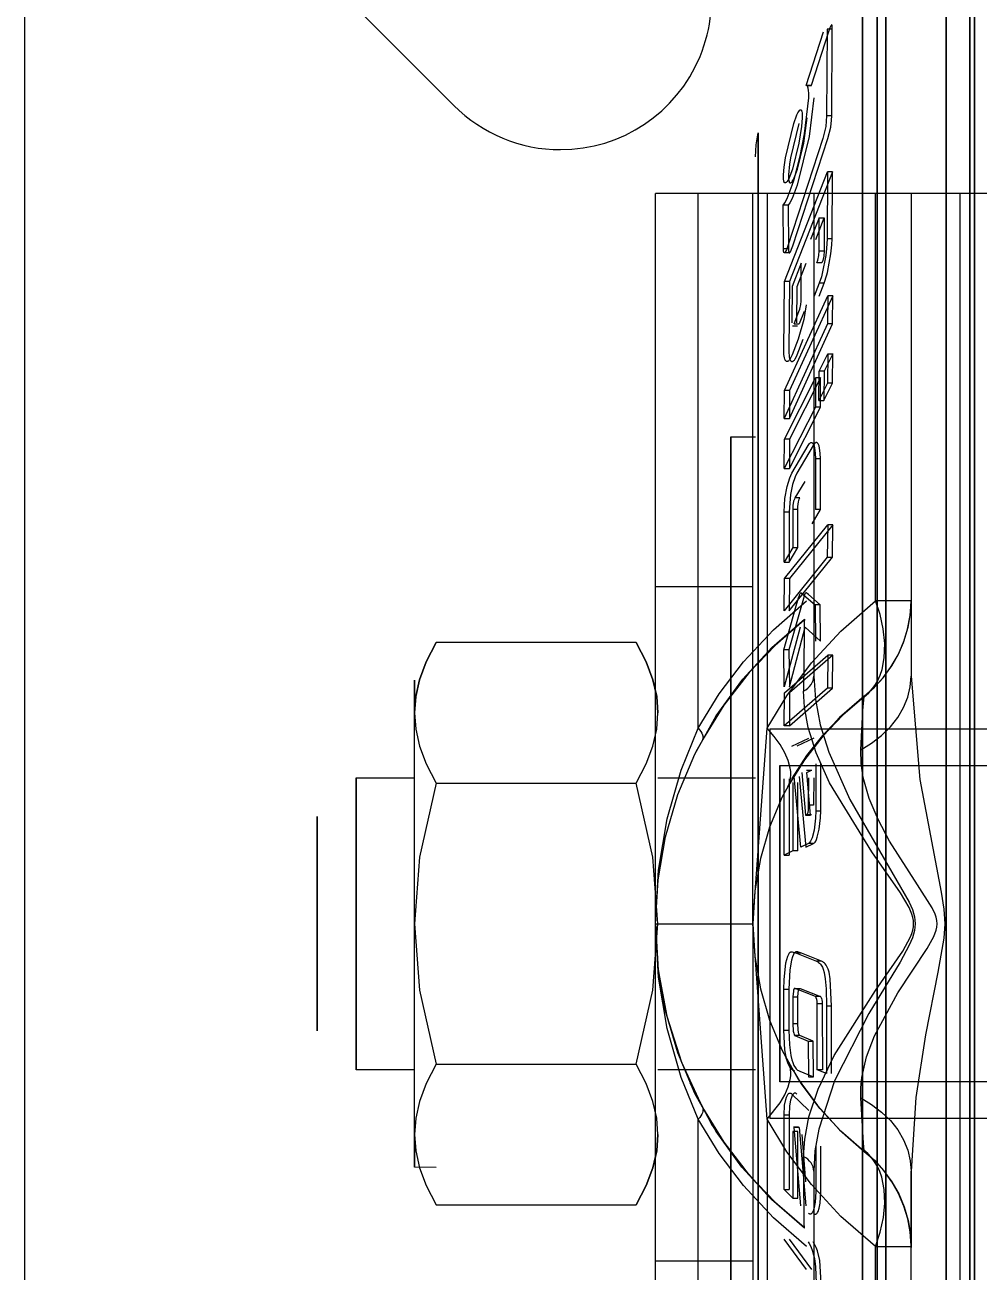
# Model space of a CAD drawing. Header units: millimetres. Extents: x 10366 to 13995, y 24552 to 29685.
# Drawn here: x 13129.18 to 13149.36, y 27319.88 to 27346.26 of the extents above; entities that cross this region are included whole.
import ezdxf

# ---------------------------------------------------------------- set-up
doc = ezdxf.new("R2010")
doc.units = ezdxf.units.MM
doc.header["$LTSCALE"] = 3
doc.layers.add('DomyÅ›lny', color=7, linetype='Continuous')

msp = doc.modelspace()

# ---------------------------------------------------------------- linework, layer by layer
at = {"layer": 'DomyÅ›lny'}
for p, q in [((13129.177, 27300.476), (13129.177, 27354.028)), ((13133.098, 27349.711), (13138.248, 27344.562)), ((13146.252, 27346.172), (13146.146, 27346.172)), ((13145.805, 27344.983), (13145.699, 27344.983)), ((13145.706, 27344.983), (13145.812, 27344.983)), ((13146.24, 27344.339), (13146.133, 27344.339)), ((13146.26, 27343.154), (13146.154, 27343.154)), ((13142.513, 27327.252), (13142.513, 27342.7)), ((13143.418, 27331.388), (13143.418, 27342.7)), ((13145.71, 27342.7), (13143.418, 27342.7)), ((13144.573, 27327.252), (13144.573, 27342.7)), ((13144.875, 27342.7), (13144.875, 27331.388)), ((13145.86, 27342.7), (13145.86, 27332.486)), ((13147.166, 27334.079), (13147.166, 27342.7)), ((13147.92, 27342.7), (13147.92, 27332.486)), ((13149.774, 27342.7), (13148.95, 27342.7)), ((13148.95, 27342.7), (13148.95, 27311.804)), ((13145.318, 27342.451), (13145.212, 27342.451)), ((13145.976, 27342.183), (13145.795, 27341.725)), ((13145.901, 27341.725), (13146.082, 27342.183)), ((13145.976, 27342.183), (13146.082, 27342.183)), ((13145.218, 27341.538), (13145.325, 27341.538)), ((13146.248, 27341.741), (13146.142, 27341.741)), ((13145.345, 27341.445), (13145.239, 27341.445)), ((13146.034, 27341.233), (13145.927, 27341.233)), ((13145.972, 27341.486), (13146.079, 27341.486)), ((13145.597, 27341.223), (13145.403, 27340.732)), ((13145.51, 27340.732), (13145.703, 27341.223)), ((13145.346, 27340.834), (13145.24, 27340.834)), ((13145.978, 27340.804), (13145.868, 27340.526)), ((13145.974, 27340.526), (13146.084, 27340.804)), ((13146.084, 27340.804), (13145.978, 27340.804)), ((13146.262, 27340.537), (13146.156, 27340.537)), ((13145.446, 27339.945), (13145.548, 27340.205)), ((13145.655, 27340.205), (13145.552, 27339.945)), ((13146.154, 27339.942), (13145.238, 27337.937)), ((13145.344, 27337.937), (13146.26, 27339.942)), ((13145.446, 27339.945), (13145.552, 27339.945)), ((13146.26, 27339.942), (13146.154, 27339.942)), ((13145.519, 27339.892), (13145.413, 27339.892)), ((13145.532, 27339.616), (13145.402, 27339.287)), ((13145.508, 27339.287), (13145.638, 27339.616)), ((13145.973, 27338.944), (13146.156, 27339.305)), ((13146.262, 27339.305), (13146.079, 27338.944)), ((13146.156, 27339.305), (13146.262, 27339.305)), ((13146.079, 27338.944), (13145.973, 27338.944)), ((13146.006, 27338.8), (13145.899, 27338.8)), ((13146.154, 27338.684), (13145.97, 27338.323)), ((13146.076, 27338.323), (13146.26, 27338.684)), ((13146.26, 27338.684), (13146.154, 27338.684)), ((13145.346, 27338.532), (13145.24, 27338.532)), ((13145.897, 27338.179), (13145.237, 27336.881)), ((13145.344, 27336.881), (13146.003, 27338.179)), ((13146.003, 27338.179), (13145.897, 27338.179)), ((13145.97, 27338.323), (13146.076, 27338.323)), ((13145.238, 27337.937), (13145.344, 27337.937)), ((13144.11, 27337.551), (13144.625, 27337.551)), ((13145.346, 27337.502), (13145.24, 27337.502)), ((13146.001, 27337.084), (13145.894, 27337.084)), ((13145.237, 27336.881), (13145.344, 27336.881)), ((13145.669, 27336.607), (13145.463, 27336.258)), ((13145.569, 27336.258), (13145.463, 27336.258)), ((13145.234, 27335.968), (13145.34, 27335.968)), ((13145.523, 27336.016), (13145.417, 27336.016)), ((13145.824, 27335.713), (13146.002, 27336.015)), ((13146.002, 27336.015), (13145.896, 27336.015)), ((13146.261, 27335.688), (13146.155, 27335.688)), ((13145.42, 27335.21), (13145.236, 27334.899)), ((13145.342, 27334.899), (13145.526, 27335.21)), ((13145.42, 27335.21), (13145.526, 27335.21)), ((13146.147, 27335.007), (13146.254, 27335.007)), ((13145.236, 27334.899), (13145.342, 27334.899)), ((13142.513, 27334.387), (13144.573, 27334.387)), ((13145.346, 27334.553), (13145.24, 27334.553)), ((13145.996, 27333.997), (13145.889, 27333.997)), ((13142.105, 27333.198), (13137.876, 27333.198)), ((13145.336, 27333.047), (13145.23, 27333.047)), ((13146.262, 27332.935), (13146.156, 27332.935)), ((13146.154, 27332.235), (13145.238, 27331.439)), ((13145.344, 27331.439), (13146.26, 27332.235)), ((13146.26, 27332.235), (13146.154, 27332.235)), ((13144.934, 27331.372), (13175.211, 27331.372)), ((13145.344, 27331.439), (13145.238, 27331.439)), ((13145.14, 27330.599), (13175.005, 27330.599)), ((13145.709, 27330.501), (13145.815, 27330.501)), ((13145.715, 27330.502), (13145.821, 27330.502)), ((13145.715, 27330.453), (13145.815, 27330.501)), ((13136.18, 27330.342), (13137.416, 27330.342)), ((13137.876, 27330.225), (13142.105, 27330.225)), ((13142.565, 27330.342), (13144.625, 27330.342)), ((13145.858, 27329.759), (13145.751, 27329.759)), ((13145.902, 27329.643), (13146.008, 27329.643)), ((13145.689, 27329.547), (13145.795, 27329.547)), ((13145.811, 27329.555), (13145.705, 27329.555)), ((13145.747, 27328.95), (13145.587, 27328.873)), ((13145.693, 27328.873), (13145.853, 27328.95)), ((13145.853, 27328.95), (13145.747, 27328.95)), ((13145.42, 27328.794), (13145.234, 27328.704)), ((13145.234, 27328.704), (13145.34, 27328.704)), ((13145.527, 27328.794), (13145.42, 27328.794)), ((13142.513, 27311.804), (13142.513, 27327.252)), ((13142.513, 27327.252), (13144.573, 27327.252)), ((13144.573, 27327.252), (13144.573, 27311.804)), ((13145.6, 27326.631), (13145.494, 27326.631)), ((13146.022, 27326.461), (13145.916, 27326.461)), ((13145.228, 27325.867), (13145.335, 27325.867)), ((13145.421, 27325.708), (13145.527, 27325.708)), ((13145.459, 27325.885), (13145.565, 27325.885)), ((13145.465, 27325.884), (13145.571, 27325.884)), ((13146.004, 27325.71), (13145.897, 27325.71)), ((13146.04, 27325.558), (13145.934, 27325.558)), ((13146.234, 27325.509), (13146.128, 27325.509)), ((13145.419, 27325.14), (13145.526, 27325.14)), ((13145.227, 27324.998), (13145.333, 27324.998)), ((13145.566, 27324.885), (13145.46, 27324.885)), ((13145.46, 27324.885), (13145.744, 27324.77)), ((13145.85, 27324.77), (13145.566, 27324.885)), ((13145.744, 27324.77), (13145.85, 27324.77)), ((13137.416, 27324.163), (13136.18, 27324.163)), ((13137.876, 27324.279), (13142.105, 27324.279)), ((13144.625, 27324.163), (13142.565, 27324.163)), ((13146.129, 27324.084), (13145.936, 27324.162)), ((13146.042, 27324.162), (13145.936, 27324.162)), ((13175.005, 27323.905), (13145.14, 27323.905)), ((13145.75, 27324.015), (13145.856, 27324.015)), ((13143.418, 27311.804), (13143.418, 27323.117)), ((13144.875, 27323.117), (13144.875, 27311.804)), ((13175.211, 27323.133), (13144.934, 27323.133)), ((13145.338, 27323.201), (13145.232, 27323.201)), ((13145.523, 27322.858), (13145.417, 27322.858)), ((13145.537, 27322.947), (13145.431, 27322.947)), ((13145.55, 27322.944), (13145.444, 27322.944)), ((13137.876, 27322.095), (13137.415, 27322.103)), ((13145.86, 27322.019), (13145.86, 27311.804)), ((13147.92, 27311.804), (13147.92, 27322.019)), ((13145.42, 27321.447), (13145.233, 27321.628)), ((13145.233, 27321.628), (13145.34, 27321.628)), ((13145.42, 27321.447), (13145.526, 27321.447)), ((13137.876, 27321.306), (13142.105, 27321.306)), ((13145.704, 27319.941), (13145.237, 27320.58)), ((13145.343, 27320.58), (13145.81, 27319.941)), ((13147.166, 27311.804), (13147.166, 27320.425)), ((13144.573, 27320.117), (13142.513, 27320.117))]:
    msp.add_line(p, q, dxfattribs=at)
for points in [[(13147.199, 27327.252, 0), (13147.199, 27359.536, 0), (13147.199, 27327.252, 0), (13147.199, 27294.968, 0)], [(13147.199, 27327.252, 0), (13147.199, 27355.494, 0), (13147.199, 27327.252, 0), (13147.199, 27299.01, 0)], [(13148.663, 27327.252, 0), (13148.663, 27300.553, 0), (13148.663, 27327.252, 0), (13148.663, 27353.952, 0)], [(13149.161, 27327.252, 0), (13149.161, 27300.579, 0), (13149.161, 27327.252, 0), (13149.161, 27353.926, 0)], [(13149.259, 27327.252, 0), (13149.259, 27353.823, 0), (13149.259, 27327.252, 0), (13149.259, 27300.682, 0)], [(13147.387, 27327.252, 0), (13147.387, 27352.999, 0), (13147.387, 27327.252, 0), (13147.387, 27301.506, 0)], [(13149.259, 27327.252, 0), (13149.259, 27301.403, 0), (13149.259, 27327.252, 0), (13149.259, 27353.101, 0)], [(13146.888, 27327.252, 0), (13146.888, 27352.611, 0), (13146.888, 27327.252, 0), (13146.888, 27301.894, 0)], [(13144.688, 27327.252, 0), (13144.688, 27343.98, 0), (13144.688, 27327.252, 0), (13144.688, 27310.524, 0)], [(13144.11, 27327.252, 0), (13144.11, 27337.551, 0), (13144.11, 27327.252, 0), (13144.11, 27316.954, 0)], [(13137.416, 27331.712, 0), (13137.416, 27332.401, 0)], [(13145.14, 27327.252, 0), (13145.14, 27323.905, 0), (13145.14, 27327.252, 0), (13145.14, 27330.599, 0)], [(13136.18, 27324.163, 0), (13136.18, 27324.163, 0), (13136.18, 27324.163, 0), (13136.18, 27324.163, 0), (13136.18, 27324.163, 0), (13136.18, 27324.163, 0), (13136.18, 27324.163, 0), (13136.18, 27324.163, 0), (13136.18, 27324.163, 0), (13136.18, 27324.163, 0), (13136.18, 27324.164, 0), (13136.18, 27324.168, 0), (13136.18, 27324.184, 0), (13136.18, 27324.253, 0), (13136.18, 27324.544, 0), (13136.18, 27329.875, 0), (13136.18, 27330.328, 0), (13136.18, 27330.339, 0), (13136.18, 27330.341, 0), (13136.18, 27330.342, 0), (13136.18, 27330.342, 0), (13136.18, 27330.342, 0), (13136.18, 27330.342, 0), (13136.18, 27330.342, 0), (13136.18, 27330.342, 0), (13136.18, 27330.342, 0), (13136.18, 27330.342, 0), (13136.18, 27330.342, 0), (13136.18, 27330.342, 0), (13136.18, 27330.342, 0), (13136.18, 27330.342, 0), (13136.18, 27330.341, 0), (13136.18, 27330.34, 0), (13136.18, 27330.336, 0), (13136.18, 27330.32, 0), (13136.18, 27330.252, 0), (13136.18, 27329.961, 0)], [(13135.356, 27329.518, 0), (13135.356, 27329.518, 0), (13135.356, 27329.518, 0), (13135.356, 27329.518, 0), (13135.356, 27329.518, 0), (13135.356, 27329.518, 0), (13135.356, 27329.518, 0), (13135.356, 27329.518, 0), (13135.356, 27329.518, 0), (13135.356, 27329.518, 0), (13135.356, 27329.517, 0), (13135.356, 27329.514, 0), (13135.356, 27329.502, 0), (13135.356, 27329.452, 0), (13135.356, 27329.239, 0), (13135.356, 27325.329, 0), (13135.356, 27324.997, 0), (13135.356, 27324.989, 0), (13135.356, 27324.987, 0), (13135.356, 27324.987, 0), (13135.356, 27324.987, 0), (13135.356, 27324.987, 0), (13135.356, 27324.987, 0), (13135.356, 27324.987, 0), (13135.356, 27324.987, 0), (13135.356, 27324.987, 0), (13135.356, 27324.987, 0), (13135.356, 27324.987, 0), (13135.356, 27324.987, 0), (13135.356, 27324.987, 0), (13135.356, 27324.987, 0), (13135.356, 27324.987, 0), (13135.356, 27324.988, 0), (13135.356, 27324.99, 0), (13135.356, 27325.002, 0), (13135.356, 27325.053, 0), (13135.356, 27325.266, 0)], [(13137.416, 27322.793, 0), (13137.416, 27322.103, 0)]]:
    msp.add_polyline3d(points, close=True, dxfattribs=at)
for points in [[(13146.252, 27346.172, 0), (13146.252, 27346.234, 0), (13146.25, 27346.245, 0), (13146.248, 27346.254, 0), (13146.247, 27346.258, 0), (13146.245, 27346.261, 0), (13146.245, 27346.262, 0), (13146.244, 27346.263, 0), (13146.243, 27346.263, 0), (13146.243, 27346.263, 0), (13146.242, 27346.264, 0), (13146.241, 27346.264, 0), (13146.241, 27346.264, 0), (13146.24, 27346.264, 0), (13146.239, 27346.264, 0), (13146.239, 27346.264, 0), (13146.238, 27346.264, 0), (13146.237, 27346.263, 0), (13146.237, 27346.263, 0), (13146.235, 27346.262, 0), (13146.233, 27346.26, 0), (13146.23, 27346.255, 0), (13146.222, 27346.242, 0), (13146.204, 27346.202, 0), (13146.175, 27346.119, 0)], [(13145.699, 27344.983, 0), (13146.068, 27346.119, 0)], [(13146.175, 27346.119, 0), (13145.805, 27344.983, 0)], [(13146.146, 27346.172, 0), (13146.133, 27344.339, 0)], [(13146.24, 27344.339, 0), (13146.252, 27346.172, 0)], [(13145.753, 27344.72, 0), (13145.753, 27344.823, 0), (13145.75, 27344.878, 0), (13145.743, 27344.927, 0), (13145.738, 27344.947, 0), (13145.732, 27344.961, 0), (13145.73, 27344.967, 0), (13145.727, 27344.971, 0), (13145.724, 27344.975, 0), (13145.721, 27344.978, 0), (13145.718, 27344.98, 0), (13145.715, 27344.981, 0), (13145.712, 27344.982, 0), (13145.709, 27344.983, 0), (13145.706, 27344.983, 0), (13145.699, 27344.983, 0)], [(13145.407, 27342.875, 0), (13145.445, 27342.995, 0), (13145.574, 27343.488, 0), (13145.668, 27343.963, 0), (13145.753, 27344.72, 0)], [(13145.86, 27344.72, 0), (13145.764, 27343.905, 0), (13145.513, 27342.875, 0)], [(13145.436, 27344.179, 0), (13145.503, 27344.361, 0), (13145.524, 27344.405, 0), (13145.543, 27344.436, 0), (13145.559, 27344.456, 0), (13145.566, 27344.463, 0), (13145.569, 27344.465, 0), (13145.572, 27344.467, 0), (13145.575, 27344.468, 0), (13145.578, 27344.469, 0), (13145.581, 27344.47, 0), (13145.583, 27344.47, 0), (13145.586, 27344.47, 0), (13145.588, 27344.469, 0), (13145.59, 27344.468, 0), (13145.592, 27344.467, 0), (13145.594, 27344.466, 0), (13145.595, 27344.464, 0), (13145.598, 27344.46, 0), (13145.601, 27344.456, 0), (13145.604, 27344.448, 0), (13145.608, 27344.434, 0), (13145.613, 27344.402, 0), (13145.615, 27344.299, 0)], [(13145.222, 27343.093, 0), (13145.234, 27343.258, 0), (13145.262, 27343.454, 0), (13145.436, 27344.179, 0)], [(13145.542, 27344.179, 0), (13145.369, 27343.456, 0), (13145.348, 27343.322, 0), (13145.328, 27343.093, 0)], [(13145.615, 27344.299, 0), (13145.602, 27344.119, 0), (13145.546, 27343.763, 0), (13145.408, 27343.21, 0)], [(13145.514, 27343.21, 0), (13145.653, 27343.763, 0), (13145.721, 27344.299, 0)], [(13146.133, 27344.339, 0), (13146.115, 27344.117, 0), (13146.052, 27343.865, 0)], [(13146.158, 27343.865, 0), (13146.219, 27344.099, 0), (13146.238, 27344.253, 0), (13146.24, 27344.339, 0)], [(13144.625, 27343.471, 0), (13144.64, 27343.727, 0), (13144.688, 27343.98, 0)], [(13146.052, 27343.865, 0), (13145.311, 27341.592, 0)], [(13145.417, 27341.592, 0), (13146.158, 27343.865, 0)], [(13145.408, 27343.21, 0), (13145.356, 27343.067, 0), (13145.325, 27342.998, 0), (13145.298, 27342.954, 0), (13145.287, 27342.941, 0), (13145.279, 27342.933, 0), (13145.272, 27342.928, 0), (13145.266, 27342.924, 0), (13145.264, 27342.923, 0), (13145.261, 27342.923, 0), (13145.259, 27342.922, 0), (13145.257, 27342.922, 0), (13145.254, 27342.922, 0), (13145.252, 27342.923, 0), (13145.25, 27342.923, 0), (13145.249, 27342.924, 0), (13145.247, 27342.925, 0), (13145.245, 27342.926, 0), (13145.244, 27342.927, 0), (13145.241, 27342.931, 0), (13145.238, 27342.934, 0), (13145.234, 27342.942, 0), (13145.231, 27342.951, 0), (13145.227, 27342.968, 0), (13145.223, 27342.999, 0), (13145.222, 27343.093, 0)], [(13145.24, 27340.834, 0), (13146.154, 27343.154, 0)], [(13145.328, 27343.093, 0), (13145.329, 27343.01, 0), (13145.333, 27342.974, 0), (13145.337, 27342.954, 0), (13145.34, 27342.945, 0), (13145.343, 27342.936, 0), (13145.346, 27342.933, 0), (13145.348, 27342.929, 0), (13145.351, 27342.926, 0), (13145.353, 27342.925, 0), (13145.355, 27342.924, 0), (13145.357, 27342.923, 0), (13145.358, 27342.923, 0), (13145.361, 27342.922, 0), (13145.363, 27342.922, 0), (13145.365, 27342.922, 0), (13145.367, 27342.923, 0), (13145.37, 27342.923, 0), (13145.372, 27342.924, 0), (13145.378, 27342.927, 0), (13145.385, 27342.933, 0), (13145.394, 27342.941, 0), (13145.404, 27342.954, 0), (13145.431, 27342.998, 0), (13145.462, 27343.067, 0), (13145.514, 27343.21, 0)], [(13146.26, 27343.154, 0), (13145.346, 27340.834, 0)], [(13146.154, 27343.154, 0), (13146.142, 27341.741, 0)], [(13146.248, 27341.741, 0), (13146.26, 27343.154, 0)], [(13145.212, 27342.451, 0), (13145.247, 27342.499, 0), (13145.299, 27342.596, 0), (13145.407, 27342.875, 0)], [(13145.513, 27342.875, 0), (13145.405, 27342.595, 0), (13145.354, 27342.499, 0), (13145.318, 27342.451, 0)], [(13143.418, 27342.7, 0), (13142.749, 27342.7, 0), (13142.572, 27342.7, 0), (13142.528, 27342.7, 0), (13142.517, 27342.7, 0), (13142.514, 27342.7, 0), (13142.514, 27342.7, 0), (13142.513, 27342.7, 0), (13142.513, 27342.7, 0), (13142.513, 27342.7, 0), (13142.513, 27342.7, 0), (13142.513, 27342.7, 0), (13142.513, 27342.7, 0), (13142.513, 27342.7, 0), (13142.513, 27342.7, 0), (13142.513, 27342.7, 0), (13142.513, 27342.7, 0), (13142.513, 27342.7, 0), (13142.513, 27342.7, 0)], [(13145.86, 27342.7, 0), (13145.86, 27342.7, 0), (13145.86, 27342.7, 0), (13145.86, 27342.7, 0), (13145.86, 27342.7, 0), (13145.86, 27342.7, 0), (13145.86, 27342.7, 0), (13145.86, 27342.7, 0), (13145.86, 27342.7, 0), (13145.86, 27342.7, 0), (13145.86, 27342.7, 0), (13145.86, 27342.7, 0), (13145.86, 27342.7, 0), (13145.859, 27342.7, 0), (13145.856, 27342.7, 0), (13145.844, 27342.7, 0), (13145.71, 27342.7, 0)], [(13148.95, 27342.7, 0), (13145.86, 27342.7, 0)], [(13145.218, 27341.538, 0), (13145.212, 27342.451, 0)], [(13145.318, 27342.451, 0), (13145.325, 27341.538, 0)], [(13145.972, 27341.486, 0), (13145.976, 27342.183, 0)], [(13146.082, 27342.183, 0), (13146.079, 27341.486, 0)], [(13145.311, 27341.592, 0), (13145.281, 27341.509, 0), (13145.263, 27341.47, 0), (13145.258, 27341.462, 0), (13145.252, 27341.454, 0), (13145.249, 27341.45, 0), (13145.246, 27341.448, 0), (13145.244, 27341.447, 0), (13145.243, 27341.446, 0), (13145.242, 27341.445, 0), (13145.24, 27341.445, 0), (13145.239, 27341.445, 0), (13145.238, 27341.445, 0), (13145.237, 27341.445, 0), (13145.236, 27341.445, 0), (13145.235, 27341.446, 0), (13145.234, 27341.446, 0), (13145.233, 27341.447, 0), (13145.232, 27341.449, 0), (13145.231, 27341.451, 0), (13145.228, 27341.455, 0), (13145.227, 27341.46, 0), (13145.224, 27341.471, 0), (13145.22, 27341.499, 0), (13145.218, 27341.538, 0)], [(13145.325, 27341.538, 0), (13145.329, 27341.479, 0), (13145.331, 27341.466, 0), (13145.335, 27341.455, 0), (13145.337, 27341.451, 0), (13145.338, 27341.449, 0), (13145.339, 27341.447, 0), (13145.34, 27341.447, 0), (13145.341, 27341.446, 0), (13145.342, 27341.445, 0), (13145.343, 27341.445, 0), (13145.344, 27341.445, 0), (13145.345, 27341.445, 0), (13145.346, 27341.445, 0), (13145.348, 27341.445, 0), (13145.349, 27341.446, 0), (13145.35, 27341.446, 0), (13145.352, 27341.447, 0), (13145.355, 27341.45, 0), (13145.358, 27341.453, 0), (13145.364, 27341.461, 0), (13145.373, 27341.479, 0), (13145.391, 27341.518, 0), (13145.417, 27341.592, 0)], [(13146.142, 27341.741, 0), (13146.131, 27341.535, 0), (13146.113, 27341.386, 0), (13146.04, 27341.007, 0), (13146.022, 27340.938, 0), (13145.978, 27340.804, 0)], [(13146.084, 27340.804, 0), (13146.139, 27340.978, 0), (13146.152, 27341.03, 0), (13146.224, 27341.425, 0), (13146.244, 27341.613, 0), (13146.248, 27341.741, 0)], [(13145.927, 27341.233, 0), (13145.946, 27341.288, 0), (13145.967, 27341.388, 0), (13145.972, 27341.486, 0)], [(13146.079, 27341.486, 0), (13146.071, 27341.372, 0), (13146.05, 27341.281, 0), (13146.034, 27341.233, 0)], [(13145.593, 27340.457, 0), (13145.597, 27341.223, 0)], [(13145.226, 27339.365, 0), (13145.24, 27340.834, 0)], [(13145.346, 27340.834, 0), (13145.332, 27339.365, 0)], [(13145.403, 27340.732, 0), (13145.4, 27339.965, 0)], [(13145.506, 27339.965, 0), (13145.51, 27340.732, 0)], [(13145.24, 27338.532, 0), (13146.156, 27340.537, 0)], [(13146.262, 27340.537, 0), (13145.346, 27338.532, 0)], [(13145.548, 27340.205, 0), (13145.565, 27340.254, 0), (13145.587, 27340.354, 0), (13145.593, 27340.418, 0), (13145.593, 27340.457, 0)], [(13146.156, 27340.537, 0), (13146.154, 27339.942, 0)], [(13146.26, 27339.942, 0), (13146.262, 27340.537, 0)], [(13145.697, 27340.345, 0), (13145.654, 27340.03, 0), (13145.532, 27339.616, 0)], [(13145.402, 27339.287, 0), (13145.397, 27339.275, 0), (13145.377, 27339.23, 0), (13145.348, 27339.18, 0), (13145.34, 27339.17, 0), (13145.332, 27339.162, 0), (13145.323, 27339.155, 0), (13145.318, 27339.152, 0), (13145.313, 27339.149, 0), (13145.309, 27339.147, 0), (13145.304, 27339.146, 0), (13145.299, 27339.145, 0), (13145.294, 27339.145, 0), (13145.289, 27339.146, 0), (13145.284, 27339.148, 0), (13145.279, 27339.15, 0), (13145.275, 27339.153, 0), (13145.271, 27339.156, 0), (13145.267, 27339.16, 0), (13145.259, 27339.17, 0), (13145.253, 27339.182, 0), (13145.247, 27339.194, 0), (13145.239, 27339.223, 0), (13145.229, 27339.294, 0), (13145.226, 27339.365, 0)], [(13145.332, 27339.365, 0), (13145.342, 27339.239, 0), (13145.349, 27339.208, 0), (13145.354, 27339.193, 0), (13145.36, 27339.18, 0), (13145.367, 27339.168, 0), (13145.371, 27339.163, 0), (13145.375, 27339.158, 0), (13145.379, 27339.154, 0), (13145.384, 27339.151, 0), (13145.389, 27339.148, 0), (13145.394, 27339.147, 0), (13145.399, 27339.146, 0), (13145.404, 27339.145, 0), (13145.409, 27339.146, 0), (13145.414, 27339.147, 0), (13145.419, 27339.149, 0), (13145.424, 27339.151, 0), (13145.433, 27339.158, 0), (13145.442, 27339.166, 0), (13145.45, 27339.175, 0), (13145.466, 27339.199, 0), (13145.494, 27339.253, 0), (13145.508, 27339.287, 0)], [(13146.156, 27339.305, 0), (13146.154, 27338.684, 0)], [(13146.26, 27338.684, 0), (13146.262, 27339.305, 0)], [(13145.97, 27338.323, 0), (13145.973, 27338.944, 0)], [(13146.079, 27338.944, 0), (13146.076, 27338.323, 0)], [(13145.24, 27337.502, 0), (13145.899, 27338.8, 0)], [(13146.006, 27338.8, 0), (13145.346, 27337.502, 0)], [(13145.899, 27338.8, 0), (13145.897, 27338.179, 0)], [(13146.003, 27338.179, 0), (13146.006, 27338.8, 0)], [(13145.238, 27337.937, 0), (13145.24, 27338.532, 0)], [(13145.346, 27338.532, 0), (13145.344, 27337.937, 0)], [(13145.237, 27336.881, 0), (13145.24, 27337.502, 0)], [(13145.346, 27337.502, 0), (13145.344, 27336.881, 0)], [(13145.395, 27336.781, 0), (13145.744, 27337.371, 0)], [(13145.85, 27337.371, 0), (13145.502, 27336.781, 0)], [(13145.744, 27337.371, 0), (13145.758, 27337.392, 0), (13145.772, 27337.411, 0), (13145.78, 27337.419, 0), (13145.789, 27337.425, 0), (13145.793, 27337.428, 0), (13145.798, 27337.43, 0), (13145.803, 27337.431, 0), (13145.806, 27337.432, 0), (13145.809, 27337.432, 0), (13145.813, 27337.432, 0), (13145.817, 27337.431, 0), (13145.822, 27337.429, 0), (13145.827, 27337.427, 0), (13145.832, 27337.423, 0), (13145.837, 27337.418, 0), (13145.842, 27337.412, 0), (13145.847, 27337.404, 0), (13145.858, 27337.384, 0), (13145.866, 27337.361, 0), (13145.879, 27337.312, 0), (13145.891, 27337.207, 0), (13145.894, 27337.084, 0)], [(13146.001, 27337.084, 0), (13145.997, 27337.208, 0), (13145.985, 27337.313, 0), (13145.972, 27337.363, 0), (13145.963, 27337.386, 0), (13145.953, 27337.405, 0), (13145.947, 27337.413, 0), (13145.942, 27337.419, 0), (13145.937, 27337.424, 0), (13145.932, 27337.427, 0), (13145.927, 27337.43, 0), (13145.923, 27337.431, 0), (13145.919, 27337.432, 0), (13145.915, 27337.432, 0), (13145.912, 27337.432, 0), (13145.909, 27337.431, 0), (13145.904, 27337.43, 0), (13145.899, 27337.428, 0), (13145.895, 27337.425, 0), (13145.886, 27337.419, 0), (13145.878, 27337.411, 0), (13145.864, 27337.392, 0), (13145.85, 27337.371, 0)], [(13145.894, 27337.084, 0), (13145.896, 27336.015, 0)], [(13146.002, 27336.015, 0), (13146.001, 27337.084, 0)], [(13145.234, 27335.968, 0), (13145.252, 27336.245, 0), (13145.297, 27336.499, 0), (13145.351, 27336.686, 0), (13145.395, 27336.781, 0)], [(13145.502, 27336.781, 0), (13145.464, 27336.703, 0), (13145.414, 27336.543, 0), (13145.371, 27336.334, 0), (13145.34, 27335.968, 0)], [(13145.463, 27336.258, 0), (13145.45, 27336.233, 0), (13145.435, 27336.188, 0), (13145.42, 27336.098, 0), (13145.417, 27336.016, 0)], [(13145.523, 27336.016, 0), (13145.525, 27336.078, 0), (13145.538, 27336.175, 0), (13145.555, 27336.23, 0), (13145.569, 27336.258, 0)], [(13145.236, 27334.899, 0), (13145.234, 27335.968, 0)], [(13145.34, 27335.968, 0), (13145.342, 27334.899, 0)], [(13145.417, 27336.016, 0), (13145.42, 27335.21, 0)], [(13145.526, 27335.21, 0), (13145.523, 27336.016, 0)], [(13145.24, 27334.553, 0), (13146.155, 27335.688, 0)], [(13146.261, 27335.688, 0), (13145.346, 27334.553, 0)], [(13146.155, 27335.688, 0), (13146.147, 27335.007, 0)], [(13146.254, 27335.007, 0), (13146.261, 27335.688, 0)], [(13146.147, 27335.007, 0), (13145.232, 27333.872, 0)], [(13145.338, 27333.872, 0), (13146.254, 27335.007, 0)], [(13145.232, 27333.872, 0), (13145.24, 27334.553, 0)], [(13145.346, 27334.553, 0), (13145.338, 27333.872, 0)], [(13145.23, 27333.047, 0), (13145.476, 27333.928, 0), (13145.54, 27334.147, 0), (13145.556, 27334.198, 0), (13145.568, 27334.227, 0), (13145.576, 27334.24, 0), (13145.58, 27334.244, 0), (13145.583, 27334.247, 0), (13145.586, 27334.25, 0), (13145.587, 27334.25, 0), (13145.588, 27334.251, 0), (13145.59, 27334.251, 0), (13145.591, 27334.252, 0), (13145.592, 27334.252, 0), (13145.593, 27334.252, 0), (13145.594, 27334.252, 0), (13145.595, 27334.252, 0), (13145.596, 27334.251, 0), (13145.598, 27334.25, 0), (13145.6, 27334.249, 0), (13145.604, 27334.246, 0), (13145.889, 27333.997, 0)], [(13145.996, 27333.997, 0), (13145.751, 27334.215, 0), (13145.719, 27334.24, 0), (13145.706, 27334.25, 0), (13145.704, 27334.251, 0), (13145.703, 27334.251, 0), (13145.702, 27334.252, 0), (13145.7, 27334.252, 0), (13145.699, 27334.252, 0), (13145.698, 27334.252, 0), (13145.696, 27334.251, 0), (13145.694, 27334.251, 0), (13145.692, 27334.25, 0), (13145.691, 27334.249, 0), (13145.689, 27334.247, 0), (13145.684, 27334.243, 0), (13145.68, 27334.237, 0), (13145.675, 27334.229, 0), (13145.667, 27334.211, 0), (13145.627, 27334.08, 0), (13145.336, 27333.047, 0)], [(13143.418, 27331.388, 0), (13143.861, 27332.113, 0), (13144.374, 27332.791, 0), (13145.007, 27333.471, 0), (13145.71, 27334.079, 0)], [(13144.875, 27331.388, 0), (13145.292, 27332.075, 0), (13145.811, 27332.768, 0), (13146.435, 27333.444, 0), (13147.166, 27334.079, 0)], [(13145.86, 27334.099, 0), (13145.86, 27334.099, 0), (13145.86, 27334.099, 0), (13145.86, 27334.099, 0), (13145.86, 27334.099, 0), (13145.86, 27334.099, 0), (13145.86, 27334.099, 0), (13145.86, 27334.099, 0), (13145.86, 27334.099, 0), (13145.86, 27334.099, 0), (13145.86, 27334.099, 0), (13145.86, 27334.099, 0), (13145.86, 27334.099, 0), (13145.86, 27334.099, 0), (13145.86, 27334.099, 0), (13145.86, 27334.099, 0), (13145.86, 27334.099, 0), (13145.86, 27334.099, 0), (13145.86, 27334.098, 0), (13145.86, 27334.091, 0), (13145.86, 27334.061, 0), (13145.86, 27333.938, 0), (13145.86, 27333.428, 0), (13145.86, 27332.486, 0)], [(13145.889, 27333.997, 0), (13145.895, 27333.231, 0)], [(13146.001, 27333.231, 0), (13145.996, 27333.997, 0)], [(13146.922, 27332.044, 0), (13147.025, 27332.136, 0), (13147.104, 27332.226, 0), (13147.163, 27332.311, 0), (13147.206, 27332.386, 0), (13147.262, 27332.508, 0), (13147.304, 27332.631, 0), (13147.353, 27332.877, 0), (13147.364, 27333.183, 0), (13147.331, 27333.49, 0), (13147.263, 27333.791, 0), (13147.166, 27334.079, 0)], [(13146.927, 27332.067, 0), (13147.142, 27332.255, 0), (13147.339, 27332.47, 0), (13147.513, 27332.709, 0), (13147.659, 27332.968, 0), (13147.773, 27333.242, 0), (13147.856, 27333.526, 0), (13147.904, 27333.814, 0), (13147.92, 27334.099, 0)], [(13146.927, 27332.067, 0), (13147.14, 27332.252, 0), (13147.333, 27332.462, 0), (13147.501, 27332.691, 0), (13147.643, 27332.937, 0), (13147.758, 27333.202, 0), (13147.845, 27333.483, 0), (13147.899, 27333.77, 0), (13147.92, 27334.055, 0)], [(13147.92, 27334.079, 0), (13147.92, 27334.079, 0), (13147.92, 27334.079, 0), (13147.92, 27334.079, 0), (13147.92, 27334.079, 0), (13147.92, 27334.079, 0), (13147.92, 27334.079, 0), (13147.92, 27334.079, 0), (13147.92, 27334.079, 0), (13147.92, 27334.079, 0), (13147.92, 27334.079, 0), (13147.92, 27334.079, 0), (13147.919, 27334.079, 0), (13147.915, 27334.079, 0), (13147.899, 27334.079, 0), (13147.836, 27334.079, 0), (13147.166, 27334.079, 0)], [(13147.92, 27334.099, 0), (13147.92, 27334.099, 0), (13147.92, 27334.099, 0), (13147.92, 27334.099, 0), (13147.92, 27334.099, 0), (13147.92, 27334.099, 0), (13147.92, 27334.099, 0), (13147.92, 27334.099, 0), (13147.92, 27334.099, 0), (13147.92, 27334.099, 0), (13147.92, 27334.099, 0), (13147.92, 27334.099, 0), (13147.92, 27334.099, 0), (13147.92, 27334.099, 0), (13147.92, 27334.099, 0), (13147.92, 27334.099, 0), (13147.92, 27334.099, 0), (13147.92, 27334.099, 0), (13147.92, 27334.099, 0), (13147.92, 27334.099, 0), (13147.92, 27334.099, 0), (13147.92, 27334.099, 0), (13147.92, 27334.099, 0), (13147.92, 27334.099, 0), (13147.92, 27334.099, 0), (13147.92, 27334.099, 0), (13147.92, 27334.099, 0), (13147.92, 27334.099, 0), (13147.92, 27334.099, 0), (13147.92, 27334.099, 0), (13147.92, 27334.099, 0), (13147.92, 27334.097, 0), (13147.92, 27334.092, 0), (13147.92, 27334.067, 0), (13147.92, 27333.949, 0), (13147.92, 27333.401, 0), (13147.92, 27332.486, 0)], [(13145.662, 27320.812, 0), (13144.966, 27321.42, 0), (13144.342, 27322.105, 0), (13143.799, 27322.856, 0), (13143.345, 27323.664, 0), (13142.985, 27324.519, 0), (13142.724, 27325.41, 0), (13142.567, 27326.325, 0), (13142.514, 27327.252, 0), (13142.567, 27328.179, 0), (13142.724, 27329.094, 0), (13142.985, 27329.985, 0), (13143.345, 27330.84, 0), (13143.799, 27331.649, 0), (13144.342, 27332.4, 0), (13144.966, 27333.084, 0), (13145.662, 27333.693, 0)], [(13143.374, 27330.899, 0), (13143.825, 27331.688, 0), (13144.362, 27332.423, 0), (13144.977, 27333.095, 0), (13145.662, 27333.693, 0)], [(13145.661, 27333.672, 0), (13145.042, 27333.14, 0), (13144.497, 27332.568, 0), (13143.957, 27331.873, 0), (13143.506, 27331.141, 0)], [(13145.662, 27333.693, 0), (13145.662, 27333.693, 0), (13145.662, 27333.693, 0), (13145.662, 27333.693, 0), (13145.662, 27333.693, 0), (13145.662, 27333.693, 0), (13145.662, 27333.693, 0), (13145.662, 27333.693, 0), (13145.662, 27333.693, 0), (13145.662, 27333.693, 0), (13145.662, 27333.693, 0), (13145.662, 27333.693, 0), (13145.662, 27333.693, 0), (13145.662, 27333.693, 0), (13145.662, 27333.693, 0), (13145.662, 27333.693, 0), (13145.662, 27333.693, 0), (13145.662, 27333.693, 0), (13145.662, 27333.693, 0), (13145.662, 27333.693, 0), (13145.662, 27333.693, 0), (13145.662, 27333.693, 0), (13145.662, 27333.693, 0), (13145.662, 27333.693, 0), (13145.662, 27333.693, 0), (13145.662, 27333.693, 0), (13145.662, 27333.693, 0), (13145.662, 27333.693, 0), (13145.662, 27333.693, 0), (13145.662, 27333.692, 0), (13145.662, 27333.691, 0), (13145.662, 27333.686, 0), (13145.661, 27333.634, 0), (13145.657, 27333.378, 0), (13145.647, 27332.175, 0)], [(13145.576, 27333.528, 0), (13145.238, 27332.263, 0)], [(13145.344, 27332.263, 0), (13145.682, 27333.528, 0)], [(13145.682, 27333.528, 0), (13146.001, 27333.231, 0)], [(13137.416, 27331.712, 0), (13137.442, 27332.058, 0), (13137.524, 27332.414, 0), (13137.666, 27332.79, 0), (13137.876, 27333.198, 0)], [(13137.876, 27333.198, 0), (13137.666, 27332.79, 0), (13137.524, 27332.414, 0), (13137.442, 27332.058, 0), (13137.416, 27331.712, 0)], [(13142.105, 27333.198, 0), (13142.315, 27332.79, 0), (13142.456, 27332.414, 0), (13142.538, 27332.058, 0), (13142.565, 27331.712, 0)], [(13142.565, 27331.712, 0), (13142.538, 27332.058, 0), (13142.456, 27332.414, 0), (13142.315, 27332.79, 0), (13142.105, 27333.198, 0)], [(13145.238, 27332.263, 0), (13145.23, 27333.047, 0)], [(13145.24, 27332.139, 0), (13146.156, 27332.935, 0)], [(13145.336, 27333.047, 0), (13145.344, 27332.263, 0)], [(13146.262, 27332.935, 0), (13145.346, 27332.139, 0)], [(13146.156, 27332.935, 0), (13146.154, 27332.235, 0)], [(13146.26, 27332.235, 0), (13146.262, 27332.935, 0)], [(13145.647, 27332.175, 0), (13145.693, 27332.203, 0), (13145.735, 27332.235, 0), (13145.773, 27332.272, 0), (13145.804, 27332.311, 0), (13145.829, 27332.353, 0), (13145.847, 27332.397, 0), (13145.857, 27332.442, 0), (13145.86, 27332.486, 0)], [(13145.86, 27332.486, 0), (13145.894, 27331.994, 0), (13145.999, 27331.459, 0), (13146.179, 27330.88, 0), (13146.624, 27329.881, 0), (13147.88, 27327.705, 0), (13147.946, 27327.55, 0), (13147.99, 27327.399, 0), (13148, 27327.325, 0), (13148.003, 27327.252, 0), (13148, 27327.18, 0), (13147.989, 27327.107, 0), (13147.946, 27326.955, 0), (13147.88, 27326.8, 0), (13147.686, 27326.442, 0), (13147.028, 27325.356, 0), (13146.299, 27323.93, 0), (13145.966, 27322.908, 0), (13145.886, 27322.447, 0), (13145.86, 27322.019, 0)], [(13146.853, 27330.934, 0), (13147.083, 27331.074, 0), (13147.294, 27331.235, 0), (13147.481, 27331.416, 0), (13147.638, 27331.615, 0), (13147.762, 27331.825, 0), (13147.851, 27332.044, 0), (13147.903, 27332.266, 0), (13147.92, 27332.486, 0)], [(13147.92, 27332.486, 0), (13148.106, 27330.304, 0), (13148.556, 27327.922, 0), (13148.615, 27327.558, 0), (13148.634, 27327.252, 0), (13148.615, 27326.947, 0), (13148.486, 27326.23, 0), (13148.224, 27324.902, 0), (13148.021, 27323.578, 0), (13147.92, 27322.019, 0)], [(13146.927, 27332.067, 0), (13146.406, 27331.612, 0), (13145.94, 27331.101, 0), (13145.534, 27330.539, 0), (13145.195, 27329.935, 0), (13144.926, 27329.295, 0), (13144.731, 27328.629, 0), (13144.613, 27327.945, 0), (13144.573, 27327.252, 0), (13144.613, 27326.559, 0), (13144.731, 27325.875, 0), (13144.926, 27325.209, 0), (13145.195, 27324.57, 0), (13145.534, 27323.965, 0), (13145.94, 27323.404, 0), (13146.406, 27322.892, 0), (13146.927, 27322.437, 0)], [(13145.238, 27331.439, 0), (13145.24, 27332.139, 0)], [(13146.922, 27332.044, 0), (13146.475, 27331.661, 0), (13146.053, 27331.22, 0), (13145.663, 27330.718, 0), (13145.314, 27330.154, 0)], [(13145.346, 27332.139, 0), (13145.344, 27331.439, 0)], [(13145.4, 27330.319, 0), (13145.717, 27330.808, 0), (13146.079, 27331.266, 0), (13146.484, 27331.687, 0), (13146.927, 27332.067, 0)], [(13145.647, 27322.33, 0), (13145.669, 27322.697, 0), (13145.759, 27323.169, 0), (13145.954, 27323.755, 0), (13146.29, 27324.463, 0), (13147.166, 27325.839, 0), (13147.744, 27326.671, 0), (13147.91, 27326.977, 0), (13147.937, 27327.048, 0), (13147.956, 27327.118, 0), (13147.967, 27327.186, 0), (13147.971, 27327.252, 0), (13147.967, 27327.319, 0), (13147.956, 27327.387, 0), (13147.937, 27327.456, 0), (13147.879, 27327.596, 0), (13147.697, 27327.907, 0), (13147.09, 27328.774, 0), (13146.191, 27330.23, 0), (13145.908, 27330.868, 0), (13145.743, 27331.4, 0), (13145.666, 27331.833, 0), (13145.647, 27332.175, 0)], [(13146.853, 27330.934, 0), (13146.899, 27331.765, 0), (13146.917, 27331.99, 0), (13146.924, 27332.048, 0), (13146.926, 27332.063, 0), (13146.927, 27332.066, 0), (13146.927, 27332.067, 0), (13146.927, 27332.067, 0), (13146.927, 27332.067, 0), (13146.927, 27332.067, 0), (13146.927, 27332.067, 0), (13146.927, 27332.067, 0), (13146.927, 27332.067, 0), (13146.927, 27332.067, 0), (13146.927, 27332.067, 0), (13146.927, 27332.067, 0), (13146.927, 27332.067, 0), (13146.927, 27332.067, 0), (13146.927, 27332.067, 0), (13146.927, 27332.067, 0), (13146.927, 27332.067, 0), (13146.927, 27332.067, 0), (13146.927, 27332.067, 0), (13146.927, 27332.067, 0), (13146.927, 27332.067, 0), (13146.927, 27332.067, 0), (13146.927, 27332.067, 0), (13146.927, 27332.067, 0), (13146.927, 27332.067, 0), (13146.927, 27332.067, 0), (13146.927, 27332.067, 0)], [(13137.416, 27331.712, 0), (13137.442, 27331.365, 0), (13137.524, 27331.009, 0), (13137.666, 27330.633, 0), (13137.876, 27330.225, 0)], [(13137.416, 27327.252, 0), (13137.416, 27331.712, 0)], [(13142.105, 27330.225, 0), (13142.315, 27330.633, 0), (13142.456, 27331.009, 0), (13142.538, 27331.365, 0), (13142.565, 27331.712, 0)], [(13142.513, 27327.252, 0), (13142.577, 27328.382, 0), (13142.762, 27329.47, 0), (13143.058, 27330.502, 0), (13143.418, 27331.388, 0)], [(13143.418, 27331.388, 0), (13143.473, 27331.318, 0), (13143.493, 27331.283, 0), (13143.507, 27331.25, 0), (13143.514, 27331.227, 0), (13143.517, 27331.208, 0), (13143.518, 27331.191, 0), (13143.517, 27331.177, 0), (13143.515, 27331.165, 0), (13143.512, 27331.155, 0), (13143.509, 27331.147, 0), (13143.506, 27331.141, 0)], [(13144.573, 27327.252, 0), (13144.875, 27331.388, 0)], [(13145.314, 27330.154, 0), (13145.34, 27330.209, 0), (13145.359, 27330.269, 0), (13145.371, 27330.332, 0), (13145.376, 27330.4, 0), (13145.374, 27330.471, 0), (13145.364, 27330.545, 0), (13145.321, 27330.702, 0), (13145.248, 27330.869, 0), (13145.148, 27331.041, 0), (13145.022, 27331.215, 0), (13144.875, 27331.388, 0)], [(13144.934, 27331.372, 0), (13144.934, 27331.372, 0), (13144.934, 27331.372, 0), (13144.934, 27331.372, 0), (13144.934, 27331.372, 0), (13144.934, 27331.372, 0), (13144.934, 27331.372, 0), (13144.934, 27331.372, 0), (13144.934, 27331.372, 0), (13144.934, 27331.372, 0), (13144.934, 27331.371, 0), (13144.934, 27331.37, 0), (13144.934, 27331.365, 0), (13144.934, 27331.343, 0), (13144.934, 27331.251, 0), (13144.934, 27330.864, 0), (13144.934, 27323.133, 0)], [(13145.398, 27331.008, 0), (13145.753, 27331.177, 0)], [(13145.859, 27331.177, 0), (13145.505, 27331.008, 0)], [(13146.853, 27323.57, 0), (13146.855, 27323.782, 0), (13146.878, 27323.998, 0), (13146.979, 27324.435, 0), (13147.145, 27324.882, 0), (13147.637, 27325.792, 0), (13148.256, 27326.731, 0), (13148.399, 27326.981, 0), (13148.451, 27327.113, 0), (13148.467, 27327.182, 0), (13148.472, 27327.252, 0), (13148.467, 27327.322, 0), (13148.451, 27327.391, 0), (13148.428, 27327.458, 0), (13148.367, 27327.588, 0), (13148.058, 27328.072, 0), (13147.464, 27328.999, 0), (13147.223, 27329.454, 0), (13147.034, 27329.903, 0), (13146.908, 27330.344, 0), (13146.862, 27330.642, 0), (13146.853, 27330.934, 0)], [(13145.609, 27330.453, 0), (13145.689, 27329.547, 0)], [(13145.795, 27329.547, 0), (13145.715, 27330.453, 0)], [(13145.904, 27330.636, 0), (13145.902, 27329.643, 0)], [(13146.008, 27329.643, 0), (13146.011, 27330.636, 0)], [(13137.876, 27330.225, 0), (13137.524, 27328.657, 0), (13137.416, 27327.252, 0)], [(13142.565, 27327.252, 0), (13142.456, 27328.657, 0), (13142.105, 27330.225, 0)], [(13145.234, 27328.704, 0), (13145.232, 27330.314, 0)], [(13145.338, 27330.314, 0), (13145.34, 27328.704, 0)], [(13145.417, 27330.239, 0), (13145.42, 27328.794, 0)], [(13145.587, 27328.873, 0), (13145.444, 27330.365, 0)], [(13145.527, 27328.794, 0), (13145.523, 27330.239, 0)], [(13145.551, 27330.365, 0), (13145.693, 27328.873, 0)], [(13145.751, 27329.759, 0), (13145.753, 27330.336, 0)], [(13145.859, 27330.336, 0), (13145.858, 27329.759, 0)], [(13145.705, 27329.555, 0), (13145.714, 27329.56, 0), (13145.718, 27329.565, 0), (13145.722, 27329.57, 0), (13145.726, 27329.576, 0), (13145.732, 27329.591, 0), (13145.74, 27329.615, 0), (13145.746, 27329.651, 0), (13145.751, 27329.759, 0)], [(13145.902, 27329.643, 0), (13145.898, 27329.485, 0), (13145.867, 27329.23, 0), (13145.826, 27329.071, 0), (13145.809, 27329.027, 0), (13145.793, 27328.997, 0), (13145.779, 27328.977, 0), (13145.766, 27328.963, 0), (13145.756, 27328.955, 0), (13145.747, 27328.95, 0)], [(13145.853, 27328.95, 0), (13145.862, 27328.955, 0), (13145.873, 27328.964, 0), (13145.887, 27328.978, 0), (13145.901, 27329, 0), (13145.917, 27329.032, 0), (13145.936, 27329.081, 0), (13145.977, 27329.253, 0), (13146.004, 27329.493, 0), (13146.008, 27329.643, 0)], [(13137.416, 27322.793, 0), (13137.416, 27327.252, 0)], [(13137.416, 27327.252, 0), (13137.524, 27325.847, 0), (13137.876, 27324.279, 0)], [(13142.105, 27324.279, 0), (13142.456, 27325.847, 0), (13142.565, 27327.252, 0)], [(13143.418, 27323.117, 0), (13143.058, 27324.003, 0), (13142.762, 27325.035, 0), (13142.577, 27326.123, 0), (13142.513, 27327.252, 0)], [(13142.513, 27327.252, 0), (13142.573, 27326.271, 0), (13142.754, 27325.294, 0), (13143.061, 27324.322, 0), (13143.506, 27323.363, 0)], [(13144.875, 27323.117, 0), (13144.573, 27327.252, 0)], [(13145.228, 27325.867, 0), (13145.233, 27326.065, 0), (13145.269, 27326.426, 0), (13145.31, 27326.568, 0), (13145.33, 27326.612, 0), (13145.34, 27326.628, 0), (13145.35, 27326.64, 0), (13145.355, 27326.644, 0), (13145.36, 27326.648, 0), (13145.366, 27326.651, 0), (13145.372, 27326.654, 0), (13145.379, 27326.656, 0), (13145.387, 27326.656, 0), (13145.407, 27326.656, 0), (13145.428, 27326.653, 0), (13145.449, 27326.647, 0), (13145.494, 27326.631, 0)], [(13145.6, 27326.631, 0), (13145.56, 27326.645, 0), (13145.523, 27326.655, 0), (13145.504, 27326.657, 0), (13145.488, 27326.656, 0), (13145.481, 27326.655, 0), (13145.475, 27326.653, 0), (13145.47, 27326.65, 0), (13145.465, 27326.647, 0), (13145.461, 27326.644, 0), (13145.452, 27326.634, 0), (13145.442, 27326.621, 0), (13145.432, 27326.604, 0), (13145.411, 27326.554, 0), (13145.389, 27326.484, 0), (13145.353, 27326.278, 0), (13145.335, 27325.867, 0)], [(13145.494, 27326.631, 0), (13145.916, 27326.461, 0)], [(13146.022, 27326.461, 0), (13145.6, 27326.631, 0)], [(13145.916, 27326.461, 0), (13145.944, 27326.446, 0), (13145.961, 27326.434, 0), (13145.981, 27326.418, 0), (13146, 27326.398, 0), (13146.016, 27326.376, 0), (13146.042, 27326.333, 0), (13146.06, 27326.289, 0), (13146.08, 27326.224, 0), (13146.105, 27326.084, 0), (13146.121, 27325.877, 0), (13146.128, 27325.509, 0)], [(13146.234, 27325.509, 0), (13146.211, 27326.085, 0), (13146.186, 27326.226, 0), (13146.165, 27326.292, 0), (13146.146, 27326.336, 0), (13146.121, 27326.379, 0), (13146.104, 27326.401, 0), (13146.085, 27326.42, 0), (13146.066, 27326.435, 0), (13146.049, 27326.446, 0), (13146.022, 27326.461, 0)], [(13145.227, 27324.998, 0), (13145.228, 27325.867, 0)], [(13145.335, 27325.867, 0), (13145.333, 27324.998, 0)], [(13145.421, 27325.708, 0), (13145.419, 27325.14, 0)], [(13145.465, 27325.884, 0), (13145.461, 27325.885, 0), (13145.459, 27325.885, 0), (13145.457, 27325.885, 0), (13145.455, 27325.884, 0), (13145.453, 27325.884, 0), (13145.451, 27325.883, 0), (13145.449, 27325.881, 0), (13145.448, 27325.879, 0), (13145.446, 27325.877, 0), (13145.442, 27325.871, 0), (13145.439, 27325.864, 0), (13145.435, 27325.854, 0), (13145.429, 27325.826, 0), (13145.421, 27325.708, 0)], [(13145.897, 27325.71, 0), (13145.465, 27325.884, 0)], [(13145.526, 27325.14, 0), (13145.527, 27325.708, 0)], [(13145.527, 27325.708, 0), (13145.53, 27325.781, 0), (13145.54, 27325.846, 0), (13145.546, 27325.866, 0), (13145.55, 27325.873, 0), (13145.552, 27325.876, 0), (13145.554, 27325.879, 0), (13145.556, 27325.881, 0), (13145.558, 27325.883, 0), (13145.56, 27325.884, 0), (13145.561, 27325.884, 0), (13145.562, 27325.885, 0), (13145.564, 27325.885, 0), (13145.567, 27325.885, 0), (13145.571, 27325.884, 0)], [(13145.571, 27325.884, 0), (13146.004, 27325.71, 0)], [(13145.934, 27325.558, 0), (13145.931, 27325.611, 0), (13145.924, 27325.651, 0), (13145.915, 27325.682, 0), (13145.911, 27325.691, 0), (13145.906, 27325.699, 0), (13145.902, 27325.705, 0), (13145.897, 27325.71, 0)], [(13146.004, 27325.71, 0), (13146.013, 27325.698, 0), (13146.018, 27325.689, 0), (13146.026, 27325.669, 0), (13146.032, 27325.642, 0), (13146.038, 27325.605, 0), (13146.04, 27325.558, 0)], [(13145.936, 27324.162, 0), (13145.934, 27325.558, 0)], [(13146.04, 27325.558, 0), (13146.042, 27324.162, 0)], [(13146.128, 27325.509, 0), (13146.129, 27324.084, 0)], [(13146.236, 27324.084, 0), (13146.234, 27325.509, 0)], [(13145.419, 27325.14, 0), (13145.428, 27324.977, 0), (13145.436, 27324.935, 0), (13145.444, 27324.91, 0), (13145.448, 27324.901, 0), (13145.452, 27324.894, 0), (13145.456, 27324.889, 0), (13145.46, 27324.885, 0)], [(13145.566, 27324.885, 0), (13145.562, 27324.889, 0), (13145.558, 27324.894, 0), (13145.554, 27324.902, 0), (13145.546, 27324.923, 0), (13145.538, 27324.956, 0), (13145.531, 27325.01, 0), (13145.526, 27325.14, 0)], [(13145.461, 27324.131, 0), (13145.429, 27324.146, 0), (13145.413, 27324.156, 0), (13145.398, 27324.167, 0), (13145.383, 27324.182, 0), (13145.368, 27324.201, 0), (13145.352, 27324.226, 0), (13145.322, 27324.288, 0), (13145.287, 27324.394, 0), (13145.25, 27324.585, 0), (13145.227, 27324.998, 0)], [(13145.333, 27324.998, 0), (13145.344, 27324.691, 0), (13145.376, 27324.467, 0), (13145.399, 27324.37, 0), (13145.416, 27324.319, 0), (13145.442, 27324.256, 0), (13145.474, 27324.201, 0), (13145.489, 27324.182, 0), (13145.504, 27324.167, 0), (13145.519, 27324.156, 0), (13145.535, 27324.146, 0), (13145.568, 27324.131, 0)], [(13145.744, 27324.77, 0), (13145.75, 27324.015, 0)], [(13145.856, 27324.015, 0), (13145.85, 27324.77, 0)], [(13144.875, 27323.117, 0), (13145.148, 27323.464, 0), (13145.248, 27323.636, 0), (13145.321, 27323.802, 0), (13145.364, 27323.959, 0), (13145.374, 27324.034, 0), (13145.376, 27324.105, 0), (13145.371, 27324.172, 0), (13145.359, 27324.236, 0), (13145.34, 27324.295, 0), (13145.314, 27324.35, 0)], [(13146.927, 27322.437, 0), (13146.435, 27322.864, 0), (13145.991, 27323.342, 0), (13145.601, 27323.863, 0), (13145.269, 27324.424, 0)], [(13137.876, 27324.279, 0), (13137.666, 27323.871, 0), (13137.524, 27323.495, 0), (13137.442, 27323.139, 0), (13137.416, 27322.793, 0)], [(13142.565, 27322.793, 0), (13142.538, 27323.139, 0), (13142.456, 27323.495, 0), (13142.315, 27323.871, 0), (13142.105, 27324.279, 0)], [(13145.568, 27324.131, 0), (13145.856, 27324.015, 0)], [(13145.662, 27320.812, 0), (13144.923, 27321.463, 0), (13144.268, 27322.199, 0), (13143.705, 27323.007, 0), (13143.244, 27323.878, 0)], [(13145.232, 27323.201, 0), (13145.245, 27323.413, 0), (13145.268, 27323.534, 0), (13145.285, 27323.587, 0), (13145.304, 27323.627, 0), (13145.313, 27323.641, 0), (13145.321, 27323.651, 0), (13145.329, 27323.659, 0), (13145.336, 27323.664, 0), (13145.343, 27323.668, 0), (13145.346, 27323.669, 0), (13145.35, 27323.669, 0), (13145.353, 27323.67, 0), (13145.359, 27323.67, 0), (13145.366, 27323.669, 0), (13145.371, 27323.667, 0), (13145.377, 27323.665, 0), (13145.387, 27323.659, 0), (13145.398, 27323.649, 0)], [(13145.505, 27323.649, 0), (13145.491, 27323.661, 0), (13145.481, 27323.666, 0), (13145.475, 27323.668, 0), (13145.469, 27323.67, 0), (13145.463, 27323.67, 0), (13145.459, 27323.67, 0), (13145.456, 27323.67, 0), (13145.453, 27323.669, 0), (13145.449, 27323.668, 0), (13145.446, 27323.666, 0), (13145.439, 27323.662, 0), (13145.431, 27323.656, 0), (13145.423, 27323.647, 0), (13145.415, 27323.635, 0), (13145.406, 27323.619, 0), (13145.387, 27323.575, 0), (13145.371, 27323.521, 0), (13145.349, 27323.399, 0), (13145.338, 27323.201, 0)], [(13145.398, 27323.649, 0), (13145.753, 27323.305, 0)], [(13146.927, 27322.437, 0), (13146.927, 27322.437, 0), (13146.927, 27322.437, 0), (13146.927, 27322.437, 0), (13146.927, 27322.437, 0), (13146.927, 27322.437, 0), (13146.927, 27322.437, 0), (13146.927, 27322.437, 0), (13146.927, 27322.437, 0), (13146.927, 27322.437, 0), (13146.927, 27322.437, 0), (13146.927, 27322.437, 0), (13146.927, 27322.437, 0), (13146.927, 27322.437, 0), (13146.927, 27322.437, 0), (13146.927, 27322.437, 0), (13146.927, 27322.437, 0), (13146.927, 27322.437, 0), (13146.927, 27322.437, 0), (13146.927, 27322.437, 0), (13146.927, 27322.437, 0), (13146.927, 27322.437, 0), (13146.927, 27322.437, 0), (13146.927, 27322.437, 0), (13146.927, 27322.437, 0), (13146.927, 27322.437, 0), (13146.927, 27322.437, 0), (13146.927, 27322.438, 0), (13146.926, 27322.442, 0), (13146.925, 27322.456, 0), (13146.91, 27322.61, 0), (13146.853, 27323.57, 0)], [(13146.853, 27323.57, 0), (13147.083, 27323.431, 0), (13147.294, 27323.269, 0), (13147.481, 27323.088, 0), (13147.638, 27322.89, 0), (13147.762, 27322.679, 0), (13147.851, 27322.461, 0), (13147.903, 27322.239, 0), (13147.92, 27322.019, 0)], [(13143.506, 27323.363, 0), (13143.512, 27323.35, 0), (13143.515, 27323.341, 0), (13143.517, 27323.329, 0), (13143.518, 27323.315, 0), (13143.517, 27323.298, 0), (13143.514, 27323.278, 0), (13143.507, 27323.255, 0), (13143.493, 27323.221, 0), (13143.473, 27323.187, 0), (13143.448, 27323.152, 0), (13143.418, 27323.117, 0)], [(13143.506, 27323.363, 0), (13143.957, 27322.632, 0), (13144.497, 27321.936, 0), (13145.042, 27321.365, 0), (13145.661, 27320.832, 0)], [(13145.71, 27320.425, 0), (13145.007, 27321.033, 0), (13144.374, 27321.714, 0), (13143.862, 27322.391, 0), (13143.418, 27323.117, 0)], [(13147.166, 27320.425, 0), (13146.435, 27321.061, 0), (13145.811, 27321.736, 0), (13145.292, 27322.429, 0), (13144.875, 27323.117, 0)], [(13145.233, 27321.628, 0), (13145.232, 27323.201, 0)], [(13145.338, 27323.201, 0), (13145.34, 27321.628, 0)], [(13137.416, 27322.793, 0), (13137.442, 27322.446, 0), (13137.524, 27322.09, 0), (13137.666, 27321.715, 0), (13137.876, 27321.306, 0)], [(13137.416, 27322.793, 0), (13137.442, 27322.446, 0), (13137.524, 27322.09, 0), (13137.666, 27321.715, 0), (13137.876, 27321.306, 0)], [(13142.105, 27321.306, 0), (13142.315, 27321.715, 0), (13142.456, 27322.09, 0), (13142.538, 27322.446, 0), (13142.565, 27322.793, 0)], [(13142.565, 27322.793, 0), (13142.538, 27322.446, 0), (13142.456, 27322.09, 0), (13142.315, 27321.715, 0), (13142.105, 27321.306, 0)], [(13145.417, 27322.858, 0), (13145.42, 27321.447, 0)], [(13145.587, 27321.285, 0), (13145.444, 27322.944, 0)], [(13145.526, 27321.447, 0), (13145.523, 27322.858, 0)], [(13145.55, 27322.944, 0), (13145.693, 27321.285, 0)], [(13145.609, 27322.793, 0), (13145.689, 27321.79, 0)], [(13145.904, 27322.548, 0), (13145.902, 27321.579, 0)], [(13146.008, 27321.579, 0), (13146.011, 27322.548, 0)], [(13145.662, 27320.812, 0), (13145.662, 27320.812, 0), (13145.662, 27320.812, 0), (13145.662, 27320.812, 0), (13145.662, 27320.812, 0), (13145.662, 27320.812, 0), (13145.662, 27320.812, 0), (13145.662, 27320.812, 0), (13145.662, 27320.812, 0), (13145.662, 27320.812, 0), (13145.662, 27320.812, 0), (13145.662, 27320.812, 0), (13145.662, 27320.812, 0), (13145.662, 27320.812, 0), (13145.662, 27320.812, 0), (13145.662, 27320.812, 0), (13145.662, 27320.812, 0), (13145.662, 27320.812, 0), (13145.662, 27320.812, 0), (13145.662, 27320.812, 0), (13145.662, 27320.812, 0), (13145.662, 27320.812, 0), (13145.662, 27320.812, 0), (13145.662, 27320.812, 0), (13145.662, 27320.812, 0), (13145.662, 27320.812, 0), (13145.662, 27320.812, 0), (13145.662, 27320.812, 0), (13145.662, 27320.812, 0), (13145.662, 27320.812, 0), (13145.662, 27320.813, 0), (13145.662, 27320.817, 0), (13145.662, 27320.833, 0), (13145.661, 27320.897, 0), (13145.657, 27321.152, 0), (13145.647, 27322.33, 0)], [(13145.86, 27322.019, 0), (13145.857, 27322.063, 0), (13145.847, 27322.107, 0), (13145.829, 27322.151, 0), (13145.804, 27322.193, 0), (13145.773, 27322.233, 0), (13145.735, 27322.269, 0), (13145.693, 27322.301, 0), (13145.647, 27322.329, 0)], [(13147.166, 27320.425, 0), (13147.268, 27320.73, 0), (13147.336, 27321.039, 0), (13147.365, 27321.341, 0), (13147.353, 27321.628, 0), (13147.299, 27321.889, 0), (13147.257, 27322.008, 0), (13147.206, 27322.119, 0), (13147.146, 27322.219, 0), (13147.079, 27322.31, 0), (13147.004, 27322.39, 0), (13146.922, 27322.46, 0)], [(13146.927, 27322.437, 0), (13147.142, 27322.249, 0), (13147.339, 27322.034, 0), (13147.513, 27321.795, 0), (13147.659, 27321.536, 0), (13147.773, 27321.262, 0), (13147.856, 27320.978, 0), (13147.904, 27320.691, 0), (13147.92, 27320.405, 0)], [(13147.92, 27320.449, 0), (13147.899, 27320.733, 0), (13147.848, 27321.011, 0), (13147.767, 27321.281, 0), (13147.655, 27321.543, 0), (13147.512, 27321.796, 0), (13147.341, 27322.032, 0), (13147.146, 27322.245, 0), (13146.927, 27322.437, 0)], [(13145.86, 27322.019, 0), (13145.86, 27320.801, 0), (13145.86, 27320.504, 0), (13145.86, 27320.43, 0), (13145.86, 27320.411, 0), (13145.86, 27320.407, 0), (13145.86, 27320.406, 0), (13145.86, 27320.405, 0), (13145.86, 27320.405, 0), (13145.86, 27320.405, 0), (13145.86, 27320.405, 0), (13145.86, 27320.405, 0), (13145.86, 27320.405, 0), (13145.86, 27320.405, 0), (13145.86, 27320.405, 0), (13145.86, 27320.405, 0), (13145.86, 27320.405, 0), (13145.86, 27320.405, 0), (13145.86, 27320.405, 0), (13145.86, 27320.405, 0), (13145.86, 27320.405, 0), (13145.86, 27320.405, 0), (13145.86, 27320.405, 0), (13145.86, 27320.405, 0)], [(13147.92, 27322.019, 0), (13147.92, 27320.802, 0), (13147.92, 27320.49, 0), (13147.92, 27320.424, 0), (13147.92, 27320.41, 0), (13147.92, 27320.406, 0), (13147.92, 27320.406, 0), (13147.92, 27320.405, 0), (13147.92, 27320.405, 0), (13147.92, 27320.405, 0), (13147.92, 27320.405, 0), (13147.92, 27320.405, 0), (13147.92, 27320.405, 0), (13147.92, 27320.405, 0), (13147.92, 27320.405, 0), (13147.92, 27320.405, 0), (13147.92, 27320.405, 0), (13147.92, 27320.405, 0), (13147.92, 27320.405, 0), (13147.92, 27320.405, 0), (13147.92, 27320.405, 0), (13147.92, 27320.405, 0), (13147.92, 27320.405, 0), (13147.92, 27320.405, 0), (13147.92, 27320.405, 0), (13147.92, 27320.405, 0), (13147.92, 27320.405, 0), (13147.92, 27320.405, 0), (13147.92, 27320.405, 0), (13147.92, 27320.405, 0), (13147.92, 27320.405, 0), (13147.92, 27320.405, 0)], [(13145.902, 27321.579, 0), (13145.891, 27321.36, 0), (13145.872, 27321.248, 0), (13145.849, 27321.175, 0), (13145.836, 27321.148, 0), (13145.83, 27321.137, 0), (13145.823, 27321.128, 0), (13145.815, 27321.121, 0), (13145.812, 27321.118, 0), (13145.808, 27321.115, 0), (13145.804, 27321.113, 0), (13145.8, 27321.111, 0), (13145.797, 27321.11, 0), (13145.793, 27321.109, 0), (13145.789, 27321.109, 0), (13145.786, 27321.109, 0), (13145.782, 27321.109, 0), (13145.775, 27321.111, 0), (13145.769, 27321.114, 0), (13145.763, 27321.117, 0), (13145.747, 27321.129, 0)], [(13145.853, 27321.129, 0), (13145.862, 27321.122, 0), (13145.872, 27321.115, 0), (13145.878, 27321.112, 0), (13145.885, 27321.11, 0), (13145.888, 27321.109, 0), (13145.892, 27321.109, 0), (13145.895, 27321.109, 0), (13145.899, 27321.109, 0), (13145.903, 27321.11, 0), (13145.907, 27321.111, 0), (13145.91, 27321.113, 0), (13145.914, 27321.115, 0), (13145.918, 27321.118, 0), (13145.925, 27321.124, 0), (13145.932, 27321.132, 0), (13145.939, 27321.143, 0), (13145.952, 27321.168, 0), (13145.976, 27321.237, 0), (13145.995, 27321.343, 0), (13146.008, 27321.579, 0)], [(13145.741, 27320.523, 0), (13145.763, 27320.488, 0), (13145.798, 27320.422, 0), (13145.835, 27320.325, 0), (13145.873, 27320.17, 0), (13145.896, 27319.998, 0), (13145.912, 27319.647, 0)], [(13146.018, 27319.647, 0), (13145.986, 27320.128, 0), (13145.939, 27320.333, 0), (13145.912, 27320.406, 0), (13145.885, 27320.462, 0), (13145.847, 27320.523, 0)], [(13147.166, 27320.425, 0), (13147.92, 27320.425, 0)]]:
    msp.add_polyline3d(points, dxfattribs=at)
for start, end in [(270, 45), (225, 270)]:
    msp.add_arc((13140.505, 27346.819), 3.193, start, end, dxfattribs=at)

doc.saveas('drawing.dxf')
